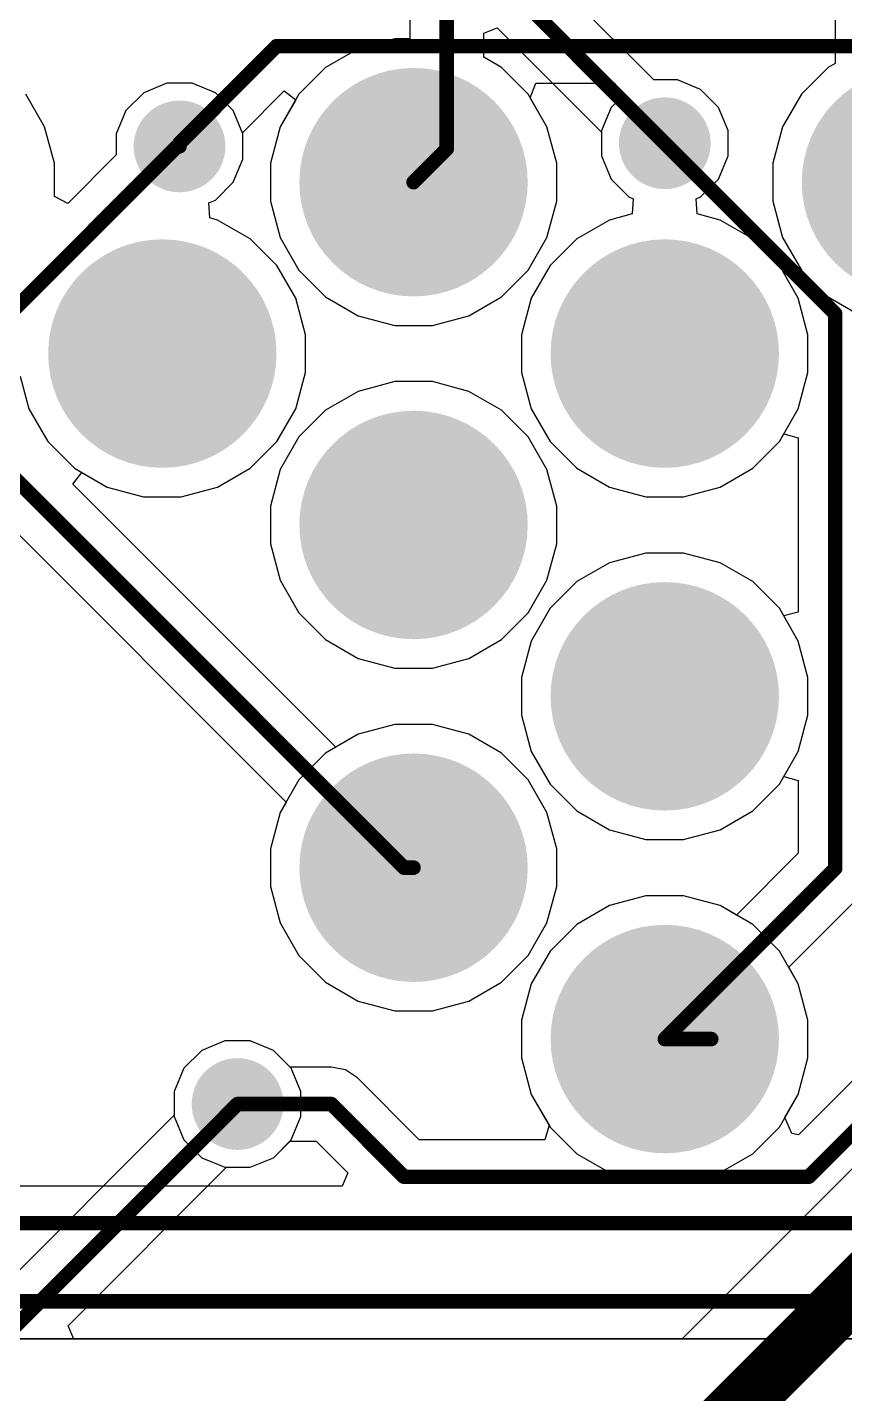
# Model space of a CAD drawing. Header units: millimetres. Extents: x -0.36 to 5.33, y -0.63 to 3.45.
# Drawn here: x 1.8387 to 2.1205, y 0.4613 to 0.9322 of the extents above; entities that cross this region are included whole.
import ezdxf

# ---------------------------------------------------------------- set-up
doc = ezdxf.new("R2010")
doc.units = ezdxf.units.MM
doc.header["$MEASUREMENT"] = 0
for name, color, linetype in [('BottomLayer', 5, 'Continuous'), ('BottomSolder', 6, 'Continuous'), ('MultiLayer', 9, 'Continuous'), ('PadHoleLayer', 156, 'Continuous'), ('TopLayer', 1, 'Continuous'), ('TopSolder', 216, 'Continuous'), ('ViaHoleLayer', 16, 'Continuous')]:
    doc.layers.add(name, color=color, linetype=linetype)

# ---------------------------------------------------------------- blocks, each defined once
blk = doc.blocks.new('1_1376430_8_1')
at = {"layer": 'BottomLayer'}
h = blk.add_hatch(color=5, dxfattribs=at)
edge = h.paths.add_edge_path()
edge.add_arc((-0.68701, 0.18602), 0.03937, 0, 360)
h = blk.add_hatch(color=5, dxfattribs=at)
edge = h.paths.add_edge_path()
edge.add_arc((-0.51378, 0.18602), 0.03937, 0, 360)
h = blk.add_hatch(color=5, dxfattribs=at)
edge = h.paths.add_edge_path()
edge.add_arc((-0.77362, 0.12697), 0.03937, 0, 360)
h = blk.add_hatch(color=5, dxfattribs=at)
edge = h.paths.add_edge_path()
edge.add_arc((-0.60039, 0.12697), 0.03937, 0, 360)
h = blk.add_hatch(color=5, dxfattribs=at)
edge = h.paths.add_edge_path()
edge.add_arc((-0.68701, 0.06791), 0.03937, 0, 360)
h = blk.add_hatch(color=5, dxfattribs=at)
edge = h.paths.add_edge_path()
edge.add_arc((-0.60039, 0.00886), 0.03937, 0, 360)
h = blk.add_hatch(color=5, dxfattribs=at)
edge = h.paths.add_edge_path()
edge.add_arc((-0.68701, -0.0502), 0.03937, 0, 360)
h = blk.add_hatch(color=5, dxfattribs=at)
edge = h.paths.add_edge_path()
edge.add_arc((-0.60039, -0.10925), 0.03937, 0, 360)
at = {"layer": 'BottomSolder'}
h = blk.add_hatch(color=6, dxfattribs=at)
edge = h.paths.add_edge_path()
edge.add_arc((-0.68701, 0.18602), 0.03937, 0, 360)
h = blk.add_hatch(color=6, dxfattribs=at)
edge = h.paths.add_edge_path()
edge.add_arc((-0.51378, 0.18602), 0.03937, 0, 360)
h = blk.add_hatch(color=6, dxfattribs=at)
edge = h.paths.add_edge_path()
edge.add_arc((-0.77362, 0.12697), 0.03937, 0, 360)
h = blk.add_hatch(color=6, dxfattribs=at)
edge = h.paths.add_edge_path()
edge.add_arc((-0.60039, 0.12697), 0.03937, 0, 360)
h = blk.add_hatch(color=6, dxfattribs=at)
edge = h.paths.add_edge_path()
edge.add_arc((-0.68701, 0.06791), 0.03937, 0, 360)
h = blk.add_hatch(color=6, dxfattribs=at)
edge = h.paths.add_edge_path()
edge.add_arc((-0.60039, 0.00886), 0.03937, 0, 360)
h = blk.add_hatch(color=6, dxfattribs=at)
edge = h.paths.add_edge_path()
edge.add_arc((-0.68701, -0.0502), 0.03937, 0, 360)
h = blk.add_hatch(color=6, dxfattribs=at)
edge = h.paths.add_edge_path()
edge.add_arc((-0.60039, -0.10925), 0.03937, 0, 360)
at = {"layer": 'MultiLayer'}
h = blk.add_hatch(color=9, dxfattribs=at)
edge = h.paths.add_edge_path()
edge.add_arc((-0.68701, 0.18602), 0.03937, 0, 360)
h = blk.add_hatch(color=9, dxfattribs=at)
edge = h.paths.add_edge_path()
edge.add_arc((-0.51378, 0.18602), 0.03937, 0, 360)
h = blk.add_hatch(color=9, dxfattribs=at)
edge = h.paths.add_edge_path()
edge.add_arc((-0.77362, 0.12697), 0.03937, 0, 360)
h = blk.add_hatch(color=9, dxfattribs=at)
edge = h.paths.add_edge_path()
edge.add_arc((-0.60039, 0.12697), 0.03937, 0, 360)
h = blk.add_hatch(color=9, dxfattribs=at)
edge = h.paths.add_edge_path()
edge.add_arc((-0.68701, 0.06791), 0.03937, 0, 360)
h = blk.add_hatch(color=9, dxfattribs=at)
edge = h.paths.add_edge_path()
edge.add_arc((-0.60039, 0.00886), 0.03937, 0, 360)
h = blk.add_hatch(color=9, dxfattribs=at)
edge = h.paths.add_edge_path()
edge.add_arc((-0.68701, -0.0502), 0.03937, 0, 360)
h = blk.add_hatch(color=9, dxfattribs=at)
edge = h.paths.add_edge_path()
edge.add_arc((-0.60039, -0.10925), 0.03937, 0, 360)
at = {"layer": 'PadHoleLayer'}
h = blk.add_hatch(color=156, dxfattribs=at)
edge = h.paths.add_edge_path()
edge.add_arc((-0.68701, 0.18602), 0.02382, 0, 360)
h = blk.add_hatch(color=156, dxfattribs=at)
edge = h.paths.add_edge_path()
edge.add_arc((-0.77362, 0.12697), 0.02382, 0, 360)
h = blk.add_hatch(color=156, dxfattribs=at)
edge = h.paths.add_edge_path()
edge.add_arc((-0.60039, 0.12697), 0.02382, 0, 360)
h = blk.add_hatch(color=156, dxfattribs=at)
edge = h.paths.add_edge_path()
edge.add_arc((-0.68701, 0.06791), 0.02382, 0, 360)
h = blk.add_hatch(color=156, dxfattribs=at)
edge = h.paths.add_edge_path()
edge.add_arc((-0.60039, 0.00886), 0.02382, 0, 360)
h = blk.add_hatch(color=156, dxfattribs=at)
edge = h.paths.add_edge_path()
edge.add_arc((-0.68701, -0.0502), 0.02382, 0, 360)
h = blk.add_hatch(color=156, dxfattribs=at)
edge = h.paths.add_edge_path()
edge.add_arc((-0.60039, -0.10925), 0.02382, 0, 360)
at = {"layer": 'TopLayer'}
h = blk.add_hatch(color=1, dxfattribs=at)
edge = h.paths.add_edge_path()
edge.add_arc((-0.68701, 0.18602), 0.03937, 0, 360)
h = blk.add_hatch(color=1, dxfattribs=at)
edge = h.paths.add_edge_path()
edge.add_arc((-0.51378, 0.18602), 0.03937, 0, 360)
h = blk.add_hatch(color=1, dxfattribs=at)
edge = h.paths.add_edge_path()
edge.add_arc((-0.77362, 0.12697), 0.03937, 0, 360)
h = blk.add_hatch(color=1, dxfattribs=at)
edge = h.paths.add_edge_path()
edge.add_arc((-0.60039, 0.12697), 0.03937, 0, 360)
h = blk.add_hatch(color=1, dxfattribs=at)
edge = h.paths.add_edge_path()
edge.add_arc((-0.68701, 0.06791), 0.03937, 0, 360)
h = blk.add_hatch(color=1, dxfattribs=at)
edge = h.paths.add_edge_path()
edge.add_arc((-0.60039, 0.00886), 0.03937, 0, 360)
h = blk.add_hatch(color=1, dxfattribs=at)
edge = h.paths.add_edge_path()
edge.add_arc((-0.68701, -0.0502), 0.03937, 0, 360)
h = blk.add_hatch(color=1, dxfattribs=at)
edge = h.paths.add_edge_path()
edge.add_arc((-0.60039, -0.10925), 0.03937, 0, 360)
at = {"layer": 'TopSolder'}
h = blk.add_hatch(color=216, dxfattribs=at)
edge = h.paths.add_edge_path()
edge.add_arc((-0.68701, 0.18602), 0.03937, 0, 360)
h = blk.add_hatch(color=216, dxfattribs=at)
edge = h.paths.add_edge_path()
edge.add_arc((-0.51378, 0.18602), 0.03937, 0, 360)
h = blk.add_hatch(color=216, dxfattribs=at)
edge = h.paths.add_edge_path()
edge.add_arc((-0.77362, 0.12697), 0.03937, 0, 360)
h = blk.add_hatch(color=216, dxfattribs=at)
edge = h.paths.add_edge_path()
edge.add_arc((-0.60039, 0.12697), 0.03937, 0, 360)
h = blk.add_hatch(color=216, dxfattribs=at)
edge = h.paths.add_edge_path()
edge.add_arc((-0.68701, 0.06791), 0.03937, 0, 360)
h = blk.add_hatch(color=216, dxfattribs=at)
edge = h.paths.add_edge_path()
edge.add_arc((-0.60039, 0.00886), 0.03937, 0, 360)
h = blk.add_hatch(color=216, dxfattribs=at)
edge = h.paths.add_edge_path()
edge.add_arc((-0.68701, -0.0502), 0.03937, 0, 360)
h = blk.add_hatch(color=216, dxfattribs=at)
edge = h.paths.add_edge_path()
edge.add_arc((-0.60039, -0.10925), 0.03937, 0, 360)

msp = doc.modelspace()

# ---------------------------------------------------------------- hatches: boundary and pattern name
at = {"layer": 'BottomLayer'}
h = msp.add_hatch(color=5, dxfattribs=at)
edge = h.paths.add_edge_path()
edge.add_arc((2.05846, 0.89225), 0.01181, 0, 360)
h = msp.add_hatch(color=5, dxfattribs=at)
edge = h.paths.add_edge_path()
edge.add_arc((1.89116, 0.89115), 0.01181, 0, 360)
h = msp.add_hatch(color=5, dxfattribs=at)
edge = h.paths.add_edge_path()
edge.add_arc((1.91116, 0.56115), 0.01181, 0, 360)
at = {"layer": 'BottomSolder'}
h = msp.add_hatch(color=6, dxfattribs=at)
edge = h.paths.add_edge_path()
edge.add_arc((1.89116, 0.89115), 0.01581, 0, 360)
h = msp.add_hatch(color=6, dxfattribs=at)
edge = h.paths.add_edge_path()
edge.add_arc((2.05846, 0.89225), 0.01581, 0, 360)
h = msp.add_hatch(color=6, dxfattribs=at)
edge = h.paths.add_edge_path()
edge.add_arc((1.91116, 0.56115), 0.01581, 0, 360)
at = {"layer": 'TopLayer'}
h = msp.add_hatch(color=1, dxfattribs=at)
edge = h.paths.add_edge_path()
edge.add_arc((2.05846, 0.89225), 0.01181, 0, 360)
h = msp.add_hatch(color=1, dxfattribs=at)
edge = h.paths.add_edge_path()
edge.add_arc((1.89116, 0.89115), 0.01181, 0, 360)
h = msp.add_hatch(color=1, dxfattribs=at)
edge = h.paths.add_edge_path()
edge.add_arc((1.91116, 0.56115), 0.01181, 0, 360)
at = {"layer": 'TopSolder'}
h = msp.add_hatch(color=216, dxfattribs=at)
edge = h.paths.add_edge_path()
edge.add_arc((1.89116, 0.89115), 0.01581, 0, 360)
h = msp.add_hatch(color=216, dxfattribs=at)
edge = h.paths.add_edge_path()
edge.add_arc((2.05846, 0.89225), 0.01581, 0, 360)
h = msp.add_hatch(color=216, dxfattribs=at)
edge = h.paths.add_edge_path()
edge.add_arc((1.91116, 0.56115), 0.01581, 0, 360)
at = {"layer": 'ViaHoleLayer'}
h = msp.add_hatch(color=16, dxfattribs=at)
edge = h.paths.add_edge_path()
edge.add_arc((1.89116, 0.89115), 0.00591, 0, 360)
h = msp.add_hatch(color=16, dxfattribs=at)
edge = h.paths.add_edge_path()
edge.add_arc((2.05846, 0.89225), 0.00591, 0, 360)
h = msp.add_hatch(color=16, dxfattribs=at)
edge = h.paths.add_edge_path()
edge.add_arc((1.91116, 0.56115), 0.00591, 0, 360)

# ---------------------------------------------------------------- linework, layer by layer
at = {"layer": 'BottomLayer'}
for p, q in [((2.11726, 1.25705), (2.11726, 0.91977)), ((1.97054, 0.97449), (1.97054, 0.92819)), ((2.05467, 0.91406), (2.01574, 0.95298)), ((1.96534, 0.92819), (1.95279, 0.92482)), ((1.97054, 0.92819), (1.96534, 0.92819)), ((1.99603, 0.93012), (2.00065, 0.93203)), ((1.99603, 0.92186), (1.99603, 0.93012)), ((2.00065, 0.93203), (2.03665, 0.89603)), ((1.95279, 0.92482), (1.94153, 0.91832)), ((1.94153, 0.91832), (1.93234, 0.90913)), ((2.00216, 0.91832), (1.99603, 0.92186)), ((2.01135, 0.90913), (2.00216, 0.91832)), ((2.11476, 0.91832), (2.10557, 0.90913)), ((2.11726, 0.91977), (2.11476, 0.91832)), ((2.0628, 0.91406), (2.05467, 0.91406)), ((2.07081, 0.91074), (2.0628, 0.91406)), ((1.84462, 0.89787), (1.83812, 0.90913)), ((1.8788, 0.90964), (1.87267, 0.9035)), ((1.88682, 0.91296), (1.8788, 0.90964)), ((1.8955, 0.91296), (1.88682, 0.91296)), ((1.90351, 0.90964), (1.8955, 0.91296)), ((1.90965, 0.9035), (1.90351, 0.90964)), ((1.93234, 0.90913), (1.92584, 0.89787)), ((2.01785, 0.89787), (2.01135, 0.90913)), ((2.07695, 0.9046), (2.07081, 0.91074)), ((2.10557, 0.90913), (2.09907, 0.89787)), ((2.08027, 0.89658), (2.07695, 0.9046)), ((1.87267, 0.9035), (1.86935, 0.89549)), ((1.91297, 0.89549), (1.90965, 0.9035)), ((1.84799, 0.88532), (1.84462, 0.89787)), ((1.86935, 0.89549), (1.86935, 0.88819)), ((1.91297, 0.88681), (1.91297, 0.89549)), ((1.92584, 0.89787), (1.92247, 0.88532)), ((2.02121, 0.88532), (2.01785, 0.89787)), ((2.03665, 0.89603), (2.03665, 0.88791)), ((2.08027, 0.88791), (2.08027, 0.89658)), ((2.09907, 0.89787), (2.0957, 0.88532)), ((1.84799, 0.8739), (1.84799, 0.88532)), ((1.86935, 0.88819), (1.85264, 0.87148)), ((1.90965, 0.87879), (1.91297, 0.88681)), ((1.92247, 0.88532), (1.92247, 0.87232)), ((2.02121, 0.87232), (2.02121, 0.88532)), ((2.03665, 0.88791), (2.03997, 0.87989)), ((2.07695, 0.87989), (2.08027, 0.88791)), ((2.0957, 0.88532), (2.0957, 0.87232)), ((1.90351, 0.87266), (1.90965, 0.87879)), ((2.03997, 0.87989), (2.0461, 0.87375)), ((2.07081, 0.87375), (2.07695, 0.87989)), ((1.85264, 0.87148), (1.84799, 0.8739)), ((1.9013, 0.87174), (1.90351, 0.87266)), ((1.90165, 0.86648), (1.9013, 0.87174)), ((1.92247, 0.87232), (1.92584, 0.85976)), ((2.01785, 0.85976), (2.02121, 0.87232)), ((2.0461, 0.87375), (2.04759, 0.87314)), ((2.04759, 0.87314), (2.04724, 0.86787)), ((2.06933, 0.87314), (2.07081, 0.87375)), ((2.06967, 0.86787), (2.06933, 0.87314)), ((2.0957, 0.87232), (2.09907, 0.85976)), ((1.90429, 0.86577), (1.90165, 0.86648)), ((2.04724, 0.86787), (2.0394, 0.86577)), ((2.07751, 0.86577), (2.06967, 0.86787)), ((1.91554, 0.85927), (1.90429, 0.86577)), ((2.0394, 0.86577), (2.02814, 0.85927)), ((2.08877, 0.85927), (2.07751, 0.86577)), ((1.92474, 0.85008), (1.91554, 0.85927)), ((1.92584, 0.85976), (1.93234, 0.8485)), ((2.01135, 0.8485), (2.01785, 0.85976)), ((2.02814, 0.85927), (2.01895, 0.85008)), ((2.09796, 0.85008), (2.08877, 0.85927)), ((2.09907, 0.85976), (2.10557, 0.8485)), ((1.93124, 0.83882), (1.92474, 0.85008)), ((1.93234, 0.8485), (1.94153, 0.83931)), ((2.00216, 0.83931), (2.01135, 0.8485)), ((2.01895, 0.85008), (2.01245, 0.83882)), ((2.10446, 0.83882), (2.09796, 0.85008)), ((2.10557, 0.8485), (2.11476, 0.83931)), ((1.9346, 0.82626), (1.93124, 0.83882)), ((1.94153, 0.83931), (1.95279, 0.83281)), ((1.9909, 0.83281), (2.00216, 0.83931)), ((2.01245, 0.83882), (2.00909, 0.82626)), ((2.10783, 0.82626), (2.10446, 0.83882)), ((2.11476, 0.83931), (2.12602, 0.83281)), ((1.95279, 0.83281), (1.96534, 0.82945)), ((1.96534, 0.82945), (1.97834, 0.82945)), ((1.97834, 0.82945), (1.9909, 0.83281)), ((1.9346, 0.81326), (1.9346, 0.82626)), ((2.00909, 0.82626), (2.00909, 0.81326)), ((2.10783, 0.81326), (2.10783, 0.82626)), ((1.83622, 0.81194), (1.83922, 0.80071)), ((1.93124, 0.80071), (1.9346, 0.81326)), ((1.96534, 0.81008), (1.95279, 0.80671)), ((1.97834, 0.81008), (1.96534, 0.81008)), ((1.9909, 0.80671), (1.97834, 0.81008)), ((2.00909, 0.81326), (2.01245, 0.80071)), ((2.10446, 0.80071), (2.10783, 0.81326)), ((1.95279, 0.80671), (1.94153, 0.80021)), ((2.00216, 0.80021), (1.9909, 0.80671)), ((1.83922, 0.80071), (1.84572, 0.78945)), ((1.92474, 0.78945), (1.93124, 0.80071)), ((2.01245, 0.80071), (2.01895, 0.78945)), ((2.09796, 0.78945), (2.10446, 0.80071)), ((1.94153, 0.80021), (1.93234, 0.79102)), ((2.01135, 0.79102), (2.00216, 0.80021)), ((1.84572, 0.78945), (1.85492, 0.78026)), ((1.91554, 0.78026), (1.92474, 0.78945)), ((1.93234, 0.79102), (1.92584, 0.77976)), ((2.01785, 0.77976), (2.01135, 0.79102)), ((2.01895, 0.78945), (2.02814, 0.78026)), ((2.08877, 0.78026), (2.09796, 0.78945)), ((1.85492, 0.78026), (1.86617, 0.77376)), ((1.90429, 0.77376), (1.91554, 0.78026)), ((1.92584, 0.77976), (1.92247, 0.76721)), ((2.02121, 0.76721), (2.01785, 0.77976)), ((2.02814, 0.78026), (2.0394, 0.77376)), ((2.07751, 0.77376), (2.08877, 0.78026)), ((1.86617, 0.77376), (1.87873, 0.77039)), ((1.89173, 0.77039), (1.90429, 0.77376)), ((2.0394, 0.77376), (2.05196, 0.77039)), ((2.06496, 0.77039), (2.07751, 0.77376)), ((1.87873, 0.77039), (1.89173, 0.77039)), ((2.05196, 0.77039), (2.06496, 0.77039)), ((1.92247, 0.76721), (1.92247, 0.75421)), ((2.02121, 0.75421), (2.02121, 0.76721)), ((1.92247, 0.75421), (1.92584, 0.74165)), ((2.01785, 0.74165), (2.02121, 0.75421)), ((2.05196, 0.75102), (2.0394, 0.74766)), ((2.06496, 0.75102), (2.05196, 0.75102)), ((2.07751, 0.74766), (2.06496, 0.75102)), ((2.0394, 0.74766), (2.02814, 0.74116)), ((2.08877, 0.74116), (2.07751, 0.74766)), ((1.92584, 0.74165), (1.93234, 0.73039)), ((2.01135, 0.73039), (2.01785, 0.74165)), ((2.02814, 0.74116), (2.01895, 0.73197)), ((2.09796, 0.73197), (2.08877, 0.74116)), ((1.93234, 0.73039), (1.94153, 0.7212)), ((2.00216, 0.7212), (2.01135, 0.73039)), ((2.01895, 0.73197), (2.01245, 0.72071)), ((2.10446, 0.72071), (2.09796, 0.73197)), ((1.94153, 0.7212), (1.95279, 0.7147)), ((1.9909, 0.7147), (2.00216, 0.7212)), ((2.01245, 0.72071), (2.00909, 0.70815)), ((2.10783, 0.70815), (2.10446, 0.72071)), ((1.95279, 0.7147), (1.96534, 0.71134)), ((1.96534, 0.71134), (1.97834, 0.71134)), ((1.97834, 0.71134), (1.9909, 0.7147)), ((2.00909, 0.70815), (2.00909, 0.69515)), ((2.10783, 0.69515), (2.10783, 0.70815)), ((2.00909, 0.69515), (2.01245, 0.6826)), ((2.10446, 0.6826), (2.10783, 0.69515)), ((1.95279, 0.6886), (1.94153, 0.6821)), ((1.96534, 0.69197), (1.95279, 0.6886)), ((1.97834, 0.69197), (1.96534, 0.69197)), ((1.9909, 0.6886), (1.97834, 0.69197)), ((2.00216, 0.6821), (1.9909, 0.6886)), ((1.94153, 0.6821), (1.93234, 0.67291)), ((2.01135, 0.67291), (2.00216, 0.6821)), ((2.01245, 0.6826), (2.01895, 0.67134)), ((2.09796, 0.67134), (2.10446, 0.6826)), ((1.93234, 0.67291), (1.92584, 0.66165)), ((2.01785, 0.66165), (2.01135, 0.67291)), ((2.01895, 0.67134), (2.02814, 0.66215)), ((2.08877, 0.66215), (2.09796, 0.67134)), ((1.92584, 0.66165), (1.92247, 0.6491)), ((2.02121, 0.6491), (2.01785, 0.66165)), ((2.02814, 0.66215), (2.0394, 0.65565)), ((2.07751, 0.65565), (2.08877, 0.66215)), ((2.0394, 0.65565), (2.05196, 0.65228)), ((2.06496, 0.65228), (2.07751, 0.65565)), ((2.05196, 0.65228), (2.06496, 0.65228)), ((1.92247, 0.6491), (1.92247, 0.6361)), ((2.02121, 0.6361), (2.02121, 0.6491)), ((1.92247, 0.6361), (1.92584, 0.62354)), ((2.01785, 0.62354), (2.02121, 0.6361)), ((2.05196, 0.63291), (2.0394, 0.62955)), ((2.06496, 0.63291), (2.05196, 0.63291)), ((2.07751, 0.62955), (2.06496, 0.63291)), ((2.0394, 0.62955), (2.02814, 0.62305)), ((2.08877, 0.62305), (2.07751, 0.62955)), ((1.92584, 0.62354), (1.93234, 0.61228)), ((2.01135, 0.61228), (2.01785, 0.62354)), ((2.02814, 0.62305), (2.01895, 0.61386)), ((2.09796, 0.61386), (2.08877, 0.62305)), ((1.93234, 0.61228), (1.94153, 0.60309)), ((2.00216, 0.60309), (2.01135, 0.61228)), ((2.01895, 0.61386), (2.01245, 0.6026)), ((2.10446, 0.6026), (2.09796, 0.61386)), ((1.94153, 0.60309), (1.95279, 0.59659)), ((1.9909, 0.59659), (2.00216, 0.60309)), ((2.01245, 0.6026), (2.00909, 0.59004)), ((2.10783, 0.59004), (2.10446, 0.6026)), ((1.95279, 0.59659), (1.96534, 0.59323)), ((1.97834, 0.59323), (1.9909, 0.59659)), ((1.96534, 0.59323), (1.97834, 0.59323)), ((2.00909, 0.59004), (2.00909, 0.57704)), ((2.10783, 0.57704), (2.10783, 0.59004)), ((2.13941, 0.58543), (2.10452, 0.55054)), ((1.8988, 0.57964), (1.89267, 0.5735)), ((1.90682, 0.58296), (1.8988, 0.57964)), ((1.9155, 0.58296), (1.90682, 0.58296)), ((1.92351, 0.57964), (1.9155, 0.58296)), ((1.92926, 0.57389), (1.92351, 0.57964)), ((2.00909, 0.57704), (2.01245, 0.56449)), ((2.10446, 0.56449), (2.10783, 0.57704)), ((1.89267, 0.5735), (1.88935, 0.56549)), ((1.94349, 0.57389), (1.92926, 0.57389)), ((1.94836, 0.57292), (1.94349, 0.57389)), ((1.9525, 0.57016), (1.94836, 0.57292)), ((1.97383, 0.54883), (1.9525, 0.57016)), ((1.88935, 0.56549), (1.88935, 0.55681)), ((2.01245, 0.56449), (2.01861, 0.55383)), ((2.09987, 0.55652), (2.10446, 0.56449)), ((1.88935, 0.55681), (1.89267, 0.54879)), ((2.10221, 0.551), (2.09987, 0.55652)), ((2.01861, 0.55383), (2.0171, 0.54883)), ((2.10452, 0.55054), (2.10221, 0.551)), ((1.89267, 0.54879), (1.8988, 0.54266)), ((1.92351, 0.54266), (1.92926, 0.5484)), ((1.92926, 0.5484), (1.93821, 0.5484)), ((1.93821, 0.5484), (1.94916, 0.53745)), ((2.0171, 0.54883), (1.97383, 0.54883)), ((1.8988, 0.54266), (1.90682, 0.53934)), ((1.9155, 0.53934), (1.92351, 0.54266)), ((1.90682, 0.53934), (1.9155, 0.53934)), ((1.94916, 0.53745), (1.94725, 0.53283)), ((1.94725, 0.53283), (1.73443, 0.53283)), ((1.80026, 0.4804), (2.66212, 0.4804))]:
    msp.add_line(p, q, dxfattribs=at)
at = {"layer": 'BottomLayer', "const_width": 0.005}
for points in [[(1.98328, 0.89026), (1.98328, 1.78972)], [(2.003, 0.9477), (2.05846, 0.89225)], [(1.70642, 0.70724), (1.89033, 0.89115)], [(1.97184, 0.87882), (1.98328, 0.89026)], [(2.10809, 0.53608), (2.15216, 0.58015)], [(1.91116, 0.56115), (1.94349, 0.56115)], [(1.94349, 0.56115), (1.96855, 0.53608)], [(1.96855, 0.53608), (2.10809, 0.53608)], [(1.59904, 0.52008), (2.69608, 0.52008)], [(1.78216, 0.49315), (3.08385, 0.49315)]]:
    msp.add_lwpolyline(points, dxfattribs=at)
at = {"layer": 'BottomLayer', "const_width": 0.0025}
for points in [[(2.05721, 0.89225, 1), (2.05971, 0.89225, 1)], [(1.88908, 0.89115, 1), (1.89158, 0.89115, 1)], [(1.98203, 0.89026, 1), (1.98453, 0.89026, 1)], [(1.98203, 0.89026, 1), (1.98453, 0.89026, 1)], [(1.97059, 0.87882, 1), (1.97309, 0.87882, 1)], [(1.90991, 0.56115, 1), (1.91241, 0.56115, 1)], [(1.94224, 0.56115, 1), (1.94474, 0.56115, 1)], [(1.94224, 0.56115, 1), (1.94474, 0.56115, 1)], [(1.9673, 0.53608, 1), (1.9698, 0.53608, 1)], [(1.9673, 0.53608, 1), (1.9698, 0.53608, 1)], [(2.10684, 0.53608, 1), (2.10934, 0.53608, 1)], [(2.10684, 0.53608, 1), (2.10934, 0.53608, 1)]]:
    msp.add_lwpolyline(points, format="xyb", close=True, dxfattribs=at)
at = {"layer": 'TopLayer'}
for p, q in [((1.91281, 0.89587), (1.92724, 0.91031)), ((1.92724, 0.91031), (1.93124, 0.90724)), ((2.01204, 0.90794), (2.01397, 0.91294)), ((2.01397, 0.91294), (2.04124, 0.91294)), ((2.04124, 0.91294), (2.04331, 0.90794)), ((1.93124, 0.90724), (1.92584, 0.89787)), ((2.01785, 0.89787), (2.01204, 0.90794)), ((2.03997, 0.9046), (2.03665, 0.89658)), ((2.04331, 0.90794), (2.03997, 0.9046)), ((1.91297, 0.89549), (1.91281, 0.89587)), ((1.91297, 0.88681), (1.91297, 0.89549)), ((1.92584, 0.89787), (1.92247, 0.88532)), ((2.02121, 0.88532), (2.01785, 0.89787)), ((2.03665, 0.89658), (2.03665, 0.88791)), ((1.90965, 0.87879), (1.91297, 0.88681)), ((1.92247, 0.88532), (1.92247, 0.87232)), ((2.02121, 0.87232), (2.02121, 0.88532)), ((2.03665, 0.88791), (2.03997, 0.87989)), ((1.90351, 0.87266), (1.90965, 0.87879)), ((2.03997, 0.87989), (2.0461, 0.87375)), ((1.9013, 0.87174), (1.90351, 0.87266)), ((1.90165, 0.86648), (1.9013, 0.87174)), ((1.92247, 0.87232), (1.92584, 0.85976)), ((2.01785, 0.85976), (2.02121, 0.87232)), ((2.0461, 0.87375), (2.04759, 0.87314)), ((2.04759, 0.87314), (2.04724, 0.86787)), ((1.90429, 0.86577), (1.90165, 0.86648)), ((2.04724, 0.86787), (2.0394, 0.86577)), ((1.91554, 0.85927), (1.90429, 0.86577)), ((2.0394, 0.86577), (2.02814, 0.85927)), ((1.92474, 0.85008), (1.91554, 0.85927)), ((1.92584, 0.85976), (1.93234, 0.8485)), ((2.01135, 0.8485), (2.01785, 0.85976)), ((2.02814, 0.85927), (2.01895, 0.85008)), ((1.93124, 0.83882), (1.92474, 0.85008)), ((1.93234, 0.8485), (1.94153, 0.83931)), ((2.00216, 0.83931), (2.01135, 0.8485)), ((2.01895, 0.85008), (2.01245, 0.83882)), ((1.9346, 0.82626), (1.93124, 0.83882)), ((1.94153, 0.83931), (1.95279, 0.83281)), ((1.9909, 0.83281), (2.00216, 0.83931)), ((2.01245, 0.83882), (2.00909, 0.82626)), ((1.95279, 0.83281), (1.96534, 0.82945)), ((1.96534, 0.82945), (1.97834, 0.82945)), ((1.97834, 0.82945), (1.9909, 0.83281)), ((1.76602, 0.8271), (1.9279, 0.66523)), ((1.9346, 0.81326), (1.9346, 0.82626)), ((2.00909, 0.82626), (2.00909, 0.81326)), ((1.93124, 0.80071), (1.9346, 0.81326)), ((1.96534, 0.81008), (1.95279, 0.80671)), ((1.97834, 0.81008), (1.96534, 0.81008)), ((1.9909, 0.80671), (1.97834, 0.81008)), ((2.00909, 0.81326), (2.01245, 0.80071)), ((1.95279, 0.80671), (1.94153, 0.80021)), ((2.00216, 0.80021), (1.9909, 0.80671)), ((1.92474, 0.78945), (1.93124, 0.80071)), ((2.01245, 0.80071), (2.01895, 0.78945)), ((1.94153, 0.80021), (1.93234, 0.79102)), ((2.01135, 0.79102), (2.00216, 0.80021)), ((2.09796, 0.78945), (2.09949, 0.79209)), ((2.09949, 0.79209), (2.10449, 0.79075)), ((1.91554, 0.78026), (1.92474, 0.78945)), ((1.93234, 0.79102), (1.92584, 0.77976)), ((2.01785, 0.77976), (2.01135, 0.79102)), ((2.01895, 0.78945), (2.02814, 0.78026)), ((2.08877, 0.78026), (2.09796, 0.78945)), ((2.10449, 0.79075), (2.10449, 0.73067)), ((1.85438, 0.77479), (1.85745, 0.77879)), ((1.85745, 0.77879), (1.86617, 0.77376)), ((1.90429, 0.77376), (1.91554, 0.78026)), ((1.92584, 0.77976), (1.92247, 0.76721)), ((2.02121, 0.76721), (2.01785, 0.77976)), ((2.02814, 0.78026), (2.0394, 0.77376)), ((2.07751, 0.77376), (2.08877, 0.78026)), ((1.94504, 0.68413), (1.85438, 0.77479)), ((1.86617, 0.77376), (1.87873, 0.77039)), ((1.89173, 0.77039), (1.90429, 0.77376)), ((2.0394, 0.77376), (2.05196, 0.77039)), ((2.06496, 0.77039), (2.07751, 0.77376)), ((1.87873, 0.77039), (1.89173, 0.77039)), ((2.05196, 0.77039), (2.06496, 0.77039)), ((1.92247, 0.76721), (1.92247, 0.75421)), ((2.02121, 0.75421), (2.02121, 0.76721)), ((1.92247, 0.75421), (1.92584, 0.74165)), ((2.01785, 0.74165), (2.02121, 0.75421)), ((2.05196, 0.75102), (2.0394, 0.74766)), ((2.06496, 0.75102), (2.05196, 0.75102)), ((2.07751, 0.74766), (2.06496, 0.75102)), ((2.0394, 0.74766), (2.02814, 0.74116)), ((2.08877, 0.74116), (2.07751, 0.74766)), ((1.92584, 0.74165), (1.93234, 0.73039)), ((2.01135, 0.73039), (2.01785, 0.74165)), ((2.02814, 0.74116), (2.01895, 0.73197)), ((2.09796, 0.73197), (2.08877, 0.74116)), ((1.93234, 0.73039), (1.94153, 0.7212)), ((2.00216, 0.7212), (2.01135, 0.73039)), ((2.01895, 0.73197), (2.01245, 0.72071)), ((2.09949, 0.72933), (2.09796, 0.73197)), ((2.10449, 0.73067), (2.09949, 0.72933)), ((1.94153, 0.7212), (1.95279, 0.7147)), ((1.9909, 0.7147), (2.00216, 0.7212)), ((2.01245, 0.72071), (2.00909, 0.70815)), ((1.95279, 0.7147), (1.96534, 0.71134)), ((1.96534, 0.71134), (1.97834, 0.71134)), ((1.97834, 0.71134), (1.9909, 0.7147)), ((2.00909, 0.70815), (2.00909, 0.69515)), ((2.00909, 0.69515), (2.01245, 0.6826)), ((1.95279, 0.6886), (1.94504, 0.68413)), ((1.96534, 0.69197), (1.95279, 0.6886)), ((1.97834, 0.69197), (1.96534, 0.69197)), ((1.9909, 0.6886), (1.97834, 0.69197)), ((2.00216, 0.6821), (1.9909, 0.6886)), ((2.01135, 0.67291), (2.00216, 0.6821)), ((2.01245, 0.6826), (2.01895, 0.67134)), ((2.09796, 0.67134), (2.09949, 0.67398)), ((2.09949, 0.67398), (2.10449, 0.67264)), ((2.01785, 0.66165), (2.01135, 0.67291)), ((2.01895, 0.67134), (2.02814, 0.66215)), ((2.08877, 0.66215), (2.09796, 0.67134)), ((2.10449, 0.67264), (2.10449, 0.6476)), ((1.9279, 0.66523), (1.92584, 0.66165)), ((1.92584, 0.66165), (1.92247, 0.6491)), ((2.02121, 0.6491), (2.01785, 0.66165)), ((2.02814, 0.66215), (2.0394, 0.65565)), ((2.07751, 0.65565), (2.08877, 0.66215)), ((2.0394, 0.65565), (2.05196, 0.65228)), ((2.06496, 0.65228), (2.07751, 0.65565)), ((2.05196, 0.65228), (2.06496, 0.65228)), ((1.92247, 0.6491), (1.92247, 0.6361)), ((2.02121, 0.6361), (2.02121, 0.6491)), ((2.10449, 0.6476), (2.08317, 0.62628)), ((1.92247, 0.6361), (1.92584, 0.62354)), ((2.01785, 0.62354), (2.02121, 0.6361)), ((2.05196, 0.63291), (2.0394, 0.62955)), ((2.06496, 0.63291), (2.05196, 0.63291)), ((2.07751, 0.62955), (2.06496, 0.63291)), ((2.1012, 0.60826), (2.12625, 0.63331)), ((2.0394, 0.62955), (2.02814, 0.62305)), ((2.08317, 0.62628), (2.07751, 0.62955)), ((1.92584, 0.62354), (1.93234, 0.61228)), ((2.01135, 0.61228), (2.01785, 0.62354)), ((2.02814, 0.62305), (2.01895, 0.61386)), ((1.93234, 0.61228), (1.94153, 0.60309)), ((2.00216, 0.60309), (2.01135, 0.61228)), ((2.01895, 0.61386), (2.01245, 0.6026)), ((2.10446, 0.6026), (2.1012, 0.60826)), ((1.94153, 0.60309), (1.95279, 0.59659)), ((1.9909, 0.59659), (2.00216, 0.60309)), ((2.01245, 0.6026), (2.00909, 0.59004)), ((2.10783, 0.59004), (2.10446, 0.6026)), ((1.95279, 0.59659), (1.96534, 0.59323)), ((1.97834, 0.59323), (1.9909, 0.59659)), ((1.96534, 0.59323), (1.97834, 0.59323)), ((2.00909, 0.59004), (2.00909, 0.57704)), ((2.10783, 0.57704), (2.10783, 0.59004)), ((1.8988, 0.57964), (1.89267, 0.5735)), ((1.90682, 0.58296), (1.8988, 0.57964)), ((1.9155, 0.58296), (1.90682, 0.58296)), ((1.92351, 0.57964), (1.9155, 0.58296)), ((1.92965, 0.5735), (1.92351, 0.57964)), ((2.1679, 0.58368), (2.06436, 0.48015)), ((2.00909, 0.57704), (2.01245, 0.56449)), ((2.10446, 0.56449), (2.10783, 0.57704)), ((1.89267, 0.5735), (1.88935, 0.56549)), ((1.93297, 0.56549), (1.92965, 0.5735)), ((1.88935, 0.56549), (1.88935, 0.55736)), ((1.93297, 0.55681), (1.93297, 0.56549)), ((2.01245, 0.56449), (2.01895, 0.55323)), ((2.09796, 0.55323), (2.10446, 0.56449)), ((1.88935, 0.55736), (1.81357, 0.48158)), ((1.92965, 0.54879), (1.93297, 0.55681)), ((2.01895, 0.55323), (2.02814, 0.54404)), ((2.08877, 0.54404), (2.09796, 0.55323)), ((1.92351, 0.54266), (1.92965, 0.54879)), ((1.9155, 0.53934), (1.92351, 0.54266)), ((2.02814, 0.54404), (2.0394, 0.53754)), ((2.07751, 0.53754), (2.08877, 0.54404)), ((1.8528, 0.48477), (1.90737, 0.53934)), ((1.90737, 0.53934), (1.9155, 0.53934)), ((2.0394, 0.53754), (2.05196, 0.53417)), ((2.06496, 0.53417), (2.07751, 0.53754)), ((2.05196, 0.53417), (2.06496, 0.53417)), ((1.85471, 0.48015), (1.8528, 0.48477)), ((2.24304, 0.48015), (1.40385, 0.48015)), ((2.06436, 0.48015), (1.85471, 0.48015))]:
    msp.add_line(p, q, dxfattribs=at)
for points, const_width in [([(1.62539, 0.98576), (1.96855, 0.6426)], 0.005), ([(1.89116, 0.89225), (1.9246, 0.92569)], 0.005), ([(1.9246, 0.92569), (2.18482, 0.92569)], 0.005), ([(1.89116, 0.89115), (1.89116, 0.89225)], 0.005), ([(2.05846, 0.89225), (2.11723, 0.83347)], 0.005), ([(2.11723, 0.64232), (2.11723, 0.83347)], 0.005), ([(1.96855, 0.6426), (1.97184, 0.6426)], 0.005), ([(2.05846, 0.58354), (2.11723, 0.64232)], 0.005), ([(2.05846, 0.58354), (2.07449, 0.58354)], 0.005), ([(2.07335, 0.44634), (2.19816, 0.57115)], 0.02), ([(1.81885, 0.46884), (1.91116, 0.56115)], 0.005)]:
    msp.add_lwpolyline(points, dxfattribs=dict(at, const_width=const_width))
at = {"layer": 'TopLayer', "const_width": 0.0025}
for points in [[(1.92335, 0.92569, 1), (1.92585, 0.92569, 1)], [(1.92335, 0.92569, 1), (1.92585, 0.92569, 1)], [(1.88991, 0.89225, 1), (1.89241, 0.89225, 1)], [(1.88991, 0.89225, 1), (1.89241, 0.89225, 1)], [(2.05721, 0.89225, 1), (2.05971, 0.89225, 1)], [(1.88991, 0.89115, 1), (1.89241, 0.89115, 1)], [(2.11598, 0.83347, 1), (2.11848, 0.83347, 1)], [(2.11598, 0.83347, 1), (2.11848, 0.83347, 1)], [(1.9673, 0.6426, 1), (1.9698, 0.6426, 1)], [(1.9673, 0.6426, 1), (1.9698, 0.6426, 1)], [(1.97059, 0.6426, 1), (1.97309, 0.6426, 1)], [(2.11598, 0.64232, 1), (2.11848, 0.64232, 1)], [(2.11598, 0.64232, 1), (2.11848, 0.64232, 1)], [(2.05721, 0.58354, 1), (2.05971, 0.58354, 1)], [(2.05721, 0.58354, 1), (2.05971, 0.58354, 1)], [(2.07324, 0.58354, 1), (2.07574, 0.58354, 1)], [(1.90991, 0.56115, 1), (1.91241, 0.56115, 1)]]:
    msp.add_lwpolyline(points, format="xyb", close=True, dxfattribs=at)

# ---------------------------------------------------------------- block references
msp.add_blockref('1_1376430_8_1', (2.65885, 0.69279))

doc.saveas('drawing.dxf')
